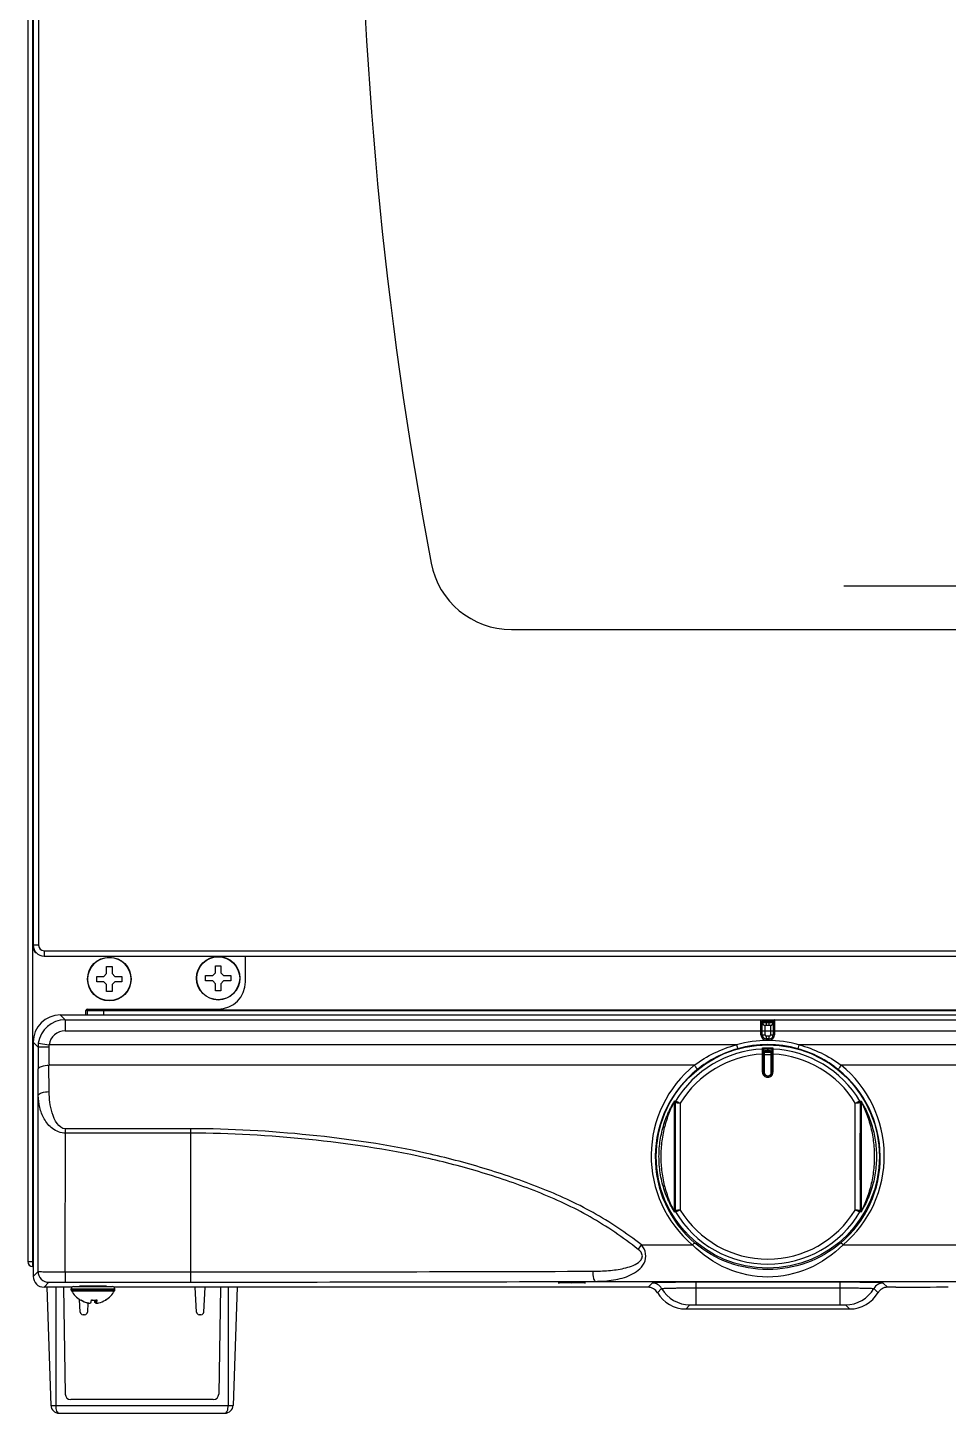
# Model space of a CAD drawing. Header units: millimetres. Extents: x 341 to 4391, y 324 to 2971.
# Drawn here: x 2703.1 to 2872.2, y 1400.6 to 1655.1 of the extents above; entities that cross this region are included whole.
import ezdxf

# ---------------------------------------------------------------- set-up
doc = ezdxf.new("R2010")
doc.units = ezdxf.units.MM
doc.header["$LTSCALE"] = 256.666667
doc.layers.get('0').update_dxf_attribs({"linetype": 'CONTINUOUS'})
for name, color, linetype in [('02___PRT_ALL_AXES', 7, 'CONTINUOUS'), ('ASSI', 7, 'CONTINUOUS'), ('GEOM', 7, 'CONTINUOUS')]:
    doc.layers.add(name, color=color, linetype=linetype)

msp = doc.modelspace()

# ---------------------------------------------------------------- linework, layer by layer
at = {"color": 7, "linetype": 'Continuous'}
for p, q in [((2703.06, 1908.66), (2703.06, 1428.46)), ((2704.06, 1906.56), (2704.06, 1486.56)), ((2791.94, 1544.56), (3214.17, 1544.56)), ((2704.08, 1486.05), (2704.08, 1486.28)), ((2706.06, 1484.56), (3300.06, 1484.56)), ((2743.06, 1479.86), (2743.06, 1484.56)), ((2717.06, 1480.86), (2717.56, 1481.36)), ((2717.56, 1481.36), (2717.56, 1482.66)), ((2717.56, 1482.66), (2718.56, 1482.66)), ((2718.56, 1482.66), (2718.56, 1481.36)), ((2718.56, 1481.36), (2719.06, 1480.86)), ((2737.06, 1481.01), (2737.56, 1481.51)), ((2737.56, 1481.51), (2737.56, 1482.81)), ((2737.56, 1482.81), (2738.56, 1482.81)), ((2738.56, 1482.81), (2738.56, 1481.51)), ((2738.56, 1481.51), (2739.06, 1481.01)), ((2715.76, 1479.86), (2715.76, 1480.86)), ((2715.76, 1480.86), (2717.06, 1480.86)), ((2717.06, 1479.86), (2715.76, 1479.86)), ((2717.56, 1479.36), (2717.06, 1479.86)), ((2717.56, 1478.06), (2717.56, 1479.36)), ((2719.06, 1479.86), (2718.56, 1479.36)), ((2718.56, 1479.36), (2718.56, 1478.06)), ((2719.06, 1480.86), (2720.36, 1480.86)), ((2720.36, 1479.86), (2719.06, 1479.86)), ((2720.36, 1480.86), (2720.36, 1479.86)), ((2735.76, 1480.01), (2735.76, 1481.01)), ((2735.76, 1481.01), (2737.06, 1481.01)), ((2737.06, 1480.01), (2735.76, 1480.01)), ((2737.56, 1479.51), (2737.06, 1480.01)), ((2737.56, 1478.21), (2737.56, 1479.51)), ((2739.06, 1480.01), (2738.56, 1479.51)), ((2738.56, 1479.51), (2738.56, 1478.21)), ((2739.06, 1481.01), (2740.36, 1481.01)), ((2740.36, 1480.01), (2739.06, 1480.01)), ((2740.36, 1481.01), (2740.36, 1480.01)), ((2718.56, 1478.06), (2717.56, 1478.06)), ((2738.56, 1478.21), (2737.56, 1478.21)), ((2709.05, 1473.76), (3297.06, 1473.76)), ((2713.76, 1473.76), (2713.76, 1474.56)), ((2714.06, 1474.86), (2714.06, 1474.56)), ((2714.06, 1474.86), (2738.06, 1474.86)), ((2714.06, 1473.76), (2714.06, 1474.56)), ((2714.06, 1474.56), (3292.06, 1474.56)), ((2704.06, 1468.76), (2704.06, 1425.76)), ((2838.31, 1463.23), (2838.31, 1467.51)), ((2839.81, 1467.51), (2839.81, 1463.24)), ((2839.07, 1462.51), (2839.05, 1462.51)), ((2703.96, 1428.36), (2703.96, 1427.56)), ((2706.56, 1423.76), (2707.31, 1402.06)), ((2709.61, 1423.76), (2709.95, 1404.11)), ((2734.09, 1419.19), (2733.85, 1423.76)), ((2735.4, 1419.19), (2735.64, 1423.76)), ((2738.5, 1423.76), (2738.16, 1404.11)), ((2741.56, 1423.76), (2740.8, 1402.06)), ((2712.71, 1419.19), (2712.59, 1421.51)), ((2714.01, 1420.88), (2714.01, 1420.91)), ((2714.11, 1420.87), (2714.02, 1419.19)), ((2715.45, 1420.88), (2715.45, 1421.4)), ((2715.65, 1420.88), (2715.65, 1421.42)), ((2713.52, 1418.72), (2713.22, 1418.72)), ((2734.9, 1418.72), (2734.59, 1418.72)), ((2737.15, 1403.12), (2710.96, 1403.12)), ((2708.82, 1400.61), (2739.29, 1400.61))]:
    msp.add_line(p, q, dxfattribs=at)
at = {"color": 9, "linetype": 'Continuous'}
for p, q in [((2703.96, 1908.56), (2703.96, 1428.46)), ((2705.06, 1906.56), (2705.06, 1486.56)), ((2705.06, 1486.56), (2704.06, 1486.56)), ((2706.06, 1485.56), (2706.06, 1484.56)), ((2706.06, 1485.56), (3300.06, 1485.56)), ((2709.95, 1472.87), (2709.05, 1473.76)), ((3292.06, 1474.66), (2714.06, 1474.66)), ((2717.06, 1473.76), (2717.06, 1474.56)), ((2709.95, 1472.87), (2709.95, 1470.87)), ((2704.95, 1467.87), (2704.06, 1468.76)), ((2705, 1468.57), (2706.98, 1468.29)), ((2838.1, 1467.51), (2838.1, 1467.71)), ((2838.1, 1466.58), (2838.1, 1467.51)), ((2838.1, 1463.26), (2838.1, 1466.58)), ((2838.41, 1467.03), (2838.41, 1466.84)), ((2838.41, 1466.84), (2838.41, 1466.46)), ((2838.41, 1466.46), (2838.41, 1463.22)), ((2839.05, 1467.06), (2839.05, 1467.75)), ((2839.05, 1467.54), (2839.07, 1467.54)), ((2839.07, 1467.16), (2839.05, 1467.16)), ((2839.07, 1467.06), (2839.05, 1467.06)), ((2839.07, 1467.75), (2839.07, 1467.16)), ((2839.07, 1467.16), (2839.07, 1467.06)), ((2839.7, 1466.84), (2839.7, 1467.03)), ((2839.71, 1466.46), (2839.7, 1466.84)), ((2839.71, 1463.22), (2839.71, 1466.46)), ((2840.02, 1467.51), (2840.01, 1466.58)), ((2840.01, 1466.58), (2840.01, 1463.26)), ((2840.02, 1467.71), (2840.02, 1467.51)), ((2705, 1459), (2704.97, 1463.84)), ((2707, 1459.69), (2706.97, 1464.53)), ((2839.05, 1462.58), (2839.07, 1462.58)), ((2839.05, 1462.51), (2839.05, 1462.58)), ((2839.05, 1462.32), (2839.05, 1462.51)), ((2839.07, 1462.51), (2839.07, 1462.58)), ((2839.07, 1462.32), (2839.07, 1462.51)), ((2704.96, 1426.67), (2705, 1459)), ((2821.88, 1457.73), (2821.88, 1437.8)), ((2821.88, 1457.73), (2822.04, 1457.68)), ((2821.95, 1457.98), (2822.11, 1457.94)), ((2856, 1457.94), (2856.16, 1457.98)), ((2856.08, 1457.68), (2856.23, 1457.73)), ((2856.23, 1457.73), (2856.23, 1437.8)), ((2709.96, 1426.58), (2709.99, 1452.05)), ((2709.99, 1452.05), (2709.99, 1452.87)), ((2733.06, 1452.87), (2709.99, 1452.87)), ((2733.06, 1452.05), (2709.99, 1452.05)), ((2733.06, 1424.72), (2733.06, 1452.87)), ((2822.04, 1437.85), (2821.88, 1437.8)), ((2856.23, 1437.8), (2856.08, 1437.85)), ((2822.11, 1437.59), (2821.95, 1437.55)), ((2856.16, 1437.55), (2856, 1437.59)), ((2704.06, 1425.76), (2704.96, 1426.67)), ((2709.96, 1426.58), (2709.96, 1424.72)), ((2709.96, 1426.58), (2733.06, 1426.58)), ((2706.06, 1423.76), (2706.96, 1424.67)), ((2708.21, 1423.76), (2708.21, 1402.06)), ((2709.96, 1424.72), (2733.06, 1424.72)), ((2739.9, 1423.76), (2739.9, 1402.06)), ((2807.37, 1424.84), (3198.74, 1424.84)), ((2707.31, 1402.06), (2740.8, 1402.06))]:
    msp.add_line(p, q, dxfattribs=at)
at = {"color": 2, "linetype": 'Continuous'}
msp.add_line((2853.06, 1552.61), (3153.06, 1552.61), dxfattribs=at)
at = {"color": 3, "linetype": 'Continuous'}
msp.add_line((2703.06, 1428.46), (2703.96, 1428.46), dxfattribs=at)
at = {"color": 7, "linetype": 'Continuous'}
for points in [[(2839.05, 1462.51), (2838.93, 1462.52), (2838.76, 1462.57), (2838.6, 1462.66), (2838.46, 1462.79), (2838.37, 1462.95), (2838.31, 1463.13), (2838.31, 1463.24)], [(2839.81, 1463.24), (2839.8, 1463.13), (2839.75, 1462.96), (2839.65, 1462.8), (2839.52, 1462.66), (2839.36, 1462.57), (2839.18, 1462.52), (2839.07, 1462.51)]]:
    msp.add_lwpolyline(points, dxfattribs=at)
for centre, radius, start, end in [((3514.06, 1696.56), 750, 169.25755, 190.74245), ((2791.94, 1559.56), 15, 190.7424, 270), ((2706.06, 1486.56), 2, 180, 270), ((2705.08, 1486.06), 1, 181, 241.8326), ((2738.06, 1479.86), 5, 270, 360), ((2714.06, 1474.56), 0.3, 90, 180), ((2703.96, 1428.46), 0.1, 180, 270), ((2712.77, 1421.44), 0.0391, 270.0076, 276.3508), ((2714.23, 1422.44), 1.58, 261.8472, 272.487), ((2714.39, 1423.25), 2.38, 263.3514, 267.9499), ((2714.39, 1423.23), 2.37, 267.9906, 276.654), ((2708.11, 1422.54), 6.77, 350.3434, 350.6036), ((2715.29, 1425.15), 3.75, 262.3622, 266.4096), ((2714.82, 1425.13), 3.74, 269.5363, 273.5881), ((2715.29, 1425.13), 3.74, 266.4119, 270.5426), ((2715.29, 1425.14), 3.74, 270.5472, 275.6148), ((2715.73, 1423.25), 2.39, 263.3541, 267.1302), ((2715.73, 1423.22), 2.35, 267.1383, 269.0482), ((2715.29, 1425.15), 3.75, 275.6139, 277.6372), ((2715.88, 1422.45), 1.59, 261.8544, 267.4463), ((2715.73, 1423.21), 2.35, 269.0502, 272.0381), ((2715.88, 1422.44), 1.58, 267.513, 278.1528), ((2714.91, 1425.45), 4.73, 300.8922, 301.6666), ((2717.34, 1421.44), 0.0391, 263.6492, 269.9924), ((2713.22, 1419.22), 0.503, 183, 270), ((2713.52, 1419.22), 0.503, 270, 357), ((2734.59, 1419.22), 0.503, 183, 270), ((2734.9, 1419.22), 0.503, 270, 357), ((2710.96, 1404.13), 1.01, 181, 270), ((2737.15, 1404.13), 1.01, 270, 359), ((2708.82, 1402.12), 1.51, 182, 270), ((2739.29, 1402.12), 1.51, 270, 358)]:
    msp.add_arc(centre, radius, start, end, dxfattribs=at)
at = {"color": 9, "linetype": 'Continuous'}
for centre, radius, start, end in [((2706.06, 1486.56), 1, 180, 270), ((2709.95, 1467.87), 5, 90.0062, 171.8976), ((2709.95, 1467.87), 4.99, 171.9022, 180.009), ((2709.95, 1467.87), 3, 89.9971, 171.9048), ((3393.74, 1468.18), 688.78, 180.02581, 180.36051), ((2709.1, 1467.93), 2.15, 170.4549, 180.0245), ((3199.98, 1468.19), 493.02, 180.0304, 180.4261), ((2839.06, 1447.76), 19.77, 92.7827, 149.0185), ((2839.06, 1447.76), 18.84, 92.892, 148.5983), ((2838.11, 1467.51), 0.2, 0.0047, 92.7584), ((2838.11, 1467.31), 0.2, 0.0047, 92.7863), ((2838.41, 1467.13), 0.1, 179.9861, 272.0807), ((2838.41, 1466.94), 0.1, 179.9861, 272.0807), ((2839.06, 1448.86), 17.99, 87.9406, 92.0594), ((2839.06, 1448.88), 17.59, 87.882, 92.118), ((2839.06, 1447.76), 19.98, 89.971, 90.029), ((2839.71, 1467.13), 0.1, 267.9193, 0.0139), ((2839.71, 1466.94), 0.1, 267.9193, 0.0139), ((2840.01, 1467.51), 0.2, 87.2416, 179.9953), ((2840.01, 1467.31), 0.2, 87.2137, 179.9944), ((2839.06, 1447.76), 18.84, 31.4017, 87.108), ((2839.06, 1447.76), 19.77, 30.9815, 87.2173), ((2839.04, 1463.26), 0.94, 180.068, 270.071), ((2839.07, 1463.26), 0.94, 269.929, 359.932), ((2839.05, 1463.22), 0.64, 180.037, 270.0364), ((2839.06, 1447.76), 14.56, 89.9606, 90.0394), ((2839.07, 1463.22), 0.64, 269.9636, 359.963), ((2839.06, 1447.76), 18.84, 211.4017, 328.5983), ((2839.06, 1447.76), 19.77, 210.9815, 329.0185), ((2822.71, 1425.68), 9.02, 139.3772, 145.9582), ((2706.96, 1426.67), 2, 180.0275, 269.9725), ((2734.53, 23571.49), 22144.91, 269.996192, 270.187222), ((2734.49, 23886.52), 22461.81, 269.99634, 270.185895)]:
    msp.add_arc(centre, radius, start, end, dxfattribs=at)
at = {"color": 3, "linetype": 'Continuous'}
msp.add_arc((2703.96, 1428.46), 0.9, 180, 270, dxfattribs=at)
at = {"color": 7, "linetype": 'Continuous'}
for centre, major_axis, ratio, start_param, end_param in [((2709.06, 1468.76), (3.54, -3.54), 0.999695, 2.356347, 3.926839), ((2706.06, 1425.76), (1.41, 1.41), 0.999695, 2.356347, 3.926839), ((2862.6, 1424.03), (15, 0), 0.017455, -1.570796, -0.872665)]:
    msp.add_ellipse(centre, major_axis=major_axis, ratio=ratio, start_param=start_param, end_param=end_param, dxfattribs=at)
at = {"color": 9, "linetype": 'Continuous'}
for points, knots in [([(2704.12, 1486.04), (2704.11, 1486.04), (2704.1, 1486.05), (2704.08, 1486.04), (2704.08, 1486.05)], [0, 0, 0, 0, 0.746542, 1, 1, 1, 1]), ([(2704.95, 1467.87), (2704.96, 1467.88), (2705.03, 1467.88), (2705.13, 1467.9), (2705.33, 1467.9), (2705.68, 1467.92), (2706.23, 1467.93), (2706.7, 1467.93), (2706.95, 1467.93)], [0, 0, 0, 0, 0.023011, 0.082129, 0.175589, 0.299993, 0.621816, 1, 1, 1, 1]), ([(2838.1, 1467.71), (2838.1, 1467.71), (2838.11, 1467.71), (2838.12, 1467.71), (2838.14, 1467.71), (2838.19, 1467.72), (2838.27, 1467.72), (2838.38, 1467.73), (2838.53, 1467.74), (2838.75, 1467.74), (2838.92, 1467.75), (2839.05, 1467.75)], [0, 0, 0, 0, 0.005227, 0.019934, 0.044116, 0.077542, 0.170666, 0.29552, 0.447117, 0.619537, 1, 1, 1, 1]), ([(2838.1, 1466.58), (2838.13, 1466.58), (2838.18, 1466.58), (2838.24, 1466.58), (2838.28, 1466.58), (2838.31, 1466.58), (2838.31, 1466.57)], [0, 0, 0, 0, 0.379695, 0.702264, 0.919027, 1, 1, 1, 1]), ([(2838.31, 1467.51), (2838.31, 1467.51), (2838.34, 1467.51), (2838.37, 1467.52), (2838.44, 1467.52), (2838.53, 1467.53), (2838.64, 1467.53), (2838.81, 1467.54), (2838.95, 1467.54), (2839.05, 1467.54)], [0, 0, 0, 0, 0.019711, 0.076883, 0.169451, 0.293852, 0.445302, 0.61799, 1, 1, 1, 1]), ([(2839.05, 1467.16), (2838.95, 1467.16), (2838.81, 1467.16), (2838.64, 1467.15), (2838.53, 1467.15), (2838.44, 1467.14), (2838.37, 1467.14), (2838.34, 1467.13), (2838.31, 1467.14), (2838.31, 1467.13)], [0, 0, 0, 0, 0.382242, 0.555005, 0.706485, 0.83086, 0.923344, 0.980401, 1, 1, 1, 1]), ([(2838.31, 1466.46), (2838.31, 1466.46), (2838.32, 1466.46), (2838.34, 1466.46), (2838.37, 1466.46), (2838.39, 1466.46), (2838.41, 1466.46)], [0, 0, 0, 0, 0.07845, 0.29488, 0.619028, 1, 1, 1, 1]), ([(2839.05, 1467.06), (2838.96, 1467.06), (2838.85, 1467.06), (2838.7, 1467.05), (2838.6, 1467.05), (2838.52, 1467.04), (2838.46, 1467.04), (2838.43, 1467.03), (2838.41, 1467.04), (2838.41, 1467.03)], [0, 0, 0, 0, 0.383109, 0.556017, 0.707406, 0.831516, 0.923677, 0.980483, 1, 1, 1, 1]), ([(2839.07, 1467.75), (2839.19, 1467.75), (2839.36, 1467.74), (2839.58, 1467.74), (2839.73, 1467.73), (2839.84, 1467.72), (2839.92, 1467.72), (2839.97, 1467.71), (2839.99, 1467.71), (2840.01, 1467.71), (2840.02, 1467.71), (2840.02, 1467.71)], [0, 0, 0, 0, 0.38046, 0.55288, 0.704478, 0.829333, 0.922458, 0.955884, 0.980066, 0.994773, 1, 1, 1, 1]), ([(2839.07, 1467.54), (2839.16, 1467.54), (2839.3, 1467.54), (2839.47, 1467.53), (2839.58, 1467.53), (2839.67, 1467.52), (2839.74, 1467.52), (2839.78, 1467.51), (2839.81, 1467.51), (2839.81, 1467.51)], [0, 0, 0, 0, 0.382008, 0.554695, 0.706146, 0.830548, 0.923116, 0.980289, 1, 1, 1, 1]), ([(2839.81, 1467.13), (2839.81, 1467.14), (2839.78, 1467.13), (2839.74, 1467.14), (2839.67, 1467.14), (2839.58, 1467.15), (2839.47, 1467.15), (2839.3, 1467.16), (2839.16, 1467.16), (2839.07, 1467.16)], [0, 0, 0, 0, 0.019598, 0.076653, 0.169133, 0.293505, 0.444985, 0.617752, 1, 1, 1, 1]), ([(2839.7, 1467.03), (2839.7, 1467.04), (2839.68, 1467.03), (2839.65, 1467.04), (2839.59, 1467.04), (2839.51, 1467.05), (2839.41, 1467.05), (2839.27, 1467.06), (2839.15, 1467.06), (2839.07, 1467.06)], [0, 0, 0, 0, 0.019516, 0.076319, 0.168477, 0.292584, 0.443973, 0.616885, 1, 1, 1, 1]), ([(2839.81, 1466.46), (2839.81, 1466.46), (2839.79, 1466.46), (2839.77, 1466.46), (2839.74, 1466.46), (2839.72, 1466.46), (2839.71, 1466.46)], [0, 0, 0, 0, 0.07845, 0.29488, 0.619028, 1, 1, 1, 1]), ([(2840.01, 1466.58), (2839.98, 1466.58), (2839.93, 1466.58), (2839.87, 1466.58), (2839.84, 1466.58), (2839.81, 1466.58), (2839.81, 1466.57)], [0, 0, 0, 0, 0.379699, 0.70227, 0.919032, 1, 1, 1, 1]), ([(2704.97, 1463.84), (2704.98, 1464.1), (2705.85, 1464.48), (2706.49, 1464.52), (2706.97, 1464.53)], [0, 0, 0, 0, 0.350861, 1, 1, 1, 1]), ([(2838.1, 1463.26), (2838.13, 1463.26), (2838.18, 1463.26), (2838.24, 1463.26), (2838.28, 1463.25), (2838.31, 1463.25), (2838.31, 1463.24)], [0, 0, 0, 0, 0.380286, 0.70329, 0.920098, 1, 1, 1, 1]), ([(2840.01, 1463.26), (2839.98, 1463.26), (2839.93, 1463.26), (2839.87, 1463.26), (2839.84, 1463.25), (2839.81, 1463.25), (2839.81, 1463.24)], [0, 0, 0, 0, 0.380286, 0.70329, 0.920098, 1, 1, 1, 1]), ([(2838.31, 1463.22), (2838.31, 1463.22), (2838.35, 1463.23), (2838.38, 1463.22), (2838.41, 1463.22)], [0, 0, 0, 0, 0.31488, 1, 1, 1, 1]), ([(2839.81, 1463.22), (2839.8, 1463.22), (2839.76, 1463.23), (2839.73, 1463.22), (2839.71, 1463.22)], [0, 0, 0, 0, 0.3138, 1, 1, 1, 1]), ([(2705, 1459), (2705.01, 1459.26), (2705.88, 1459.63), (2706.53, 1459.68), (2707, 1459.69)], [0, 0, 0, 0, 0.350861, 1, 1, 1, 1]), ([(2709.99, 1452.05), (2709.15, 1452.05), (2707.51, 1452.7), (2706.01, 1454.61), (2705.19, 1456.76), (2705.01, 1458.26), (2705, 1459)], [0, 0, 0, 0, 0.269438, 0.521123, 0.76254, 1, 1, 1, 1]), ([(2709.99, 1452.87), (2708.72, 1452.87), (2707.56, 1455.3), (2707.1, 1457.69), (2707, 1459.03), (2707, 1459.69)], [0, 0, 0, 0, 0.491439, 0.745965, 1, 1, 1, 1]), ([(2819.07, 1447.76), (2819.07, 1448.27), (2819.11, 1449.28), (2819.28, 1450.78), (2819.57, 1452.27), (2819.9, 1453.48), (2820.22, 1454.42), (2820.48, 1455.11), (2820.76, 1455.78), (2821.01, 1456.31), (2821.21, 1456.71), (2821.36, 1456.99), (2821.5, 1457.25), (2821.63, 1457.48), (2821.73, 1457.66), (2821.81, 1457.77), (2821.85, 1457.85), (2821.89, 1457.9), (2821.92, 1457.95), (2821.94, 1457.97), (2821.94, 1457.98), (2821.95, 1457.98)], [0, 0, 0, 0, 0.1408, 0.281562, 0.422136, 0.562069, 0.631464, 0.700078, 0.767346, 0.832266, 0.863325, 0.893001, 0.920807, 0.94605, 0.967803, 0.977012, 0.984887, 0.991261, 0.99598, 0.99891, 1, 1, 1, 1]), ([(2819.47, 1447.76), (2819.47, 1448.24), (2819.5, 1449.2), (2819.64, 1450.62), (2819.86, 1452.04), (2820.13, 1453.2), (2820.38, 1454.11), (2820.6, 1454.78), (2820.83, 1455.43), (2821.03, 1455.96), (2821.2, 1456.36), (2821.33, 1456.65), (2821.46, 1456.92), (2821.58, 1457.17), (2821.67, 1457.36), (2821.74, 1457.49), (2821.78, 1457.57), (2821.82, 1457.63), (2821.85, 1457.68), (2821.87, 1457.71), (2821.87, 1457.73), (2821.88, 1457.73)], [0, 0, 0, 0, 0.138429, 0.276832, 0.415104, 0.552934, 0.621452, 0.689421, 0.756429, 0.82172, 0.853309, 0.88383, 0.912841, 0.939689, 0.963404, 0.973664, 0.982572, 0.989884, 0.995358, 0.998769, 1, 1, 1, 1]), ([(2822.04, 1457.68), (2822.04, 1457.69), (2822.07, 1457.68), (2822.12, 1457.68), (2822.21, 1457.67), (2822.33, 1457.66), (2822.46, 1457.65), (2822.68, 1457.62), (2822.85, 1457.6), (2822.97, 1457.58)], [0, 0, 0, 0, 0.024017, 0.083498, 0.176621, 0.300111, 0.449647, 0.620019, 1, 1, 1, 1]), ([(2822.11, 1457.94), (2822.11, 1457.94), (2822.14, 1457.93), (2822.19, 1457.91), (2822.27, 1457.88), (2822.37, 1457.84), (2822.5, 1457.78), (2822.7, 1457.7), (2822.86, 1457.63), (2822.97, 1457.58)], [0, 0, 0, 0, 0.02245, 0.081081, 0.173779, 0.297211, 0.447024, 0.61799, 1, 1, 1, 1]), ([(2855.14, 1457.58), (2855.25, 1457.63), (2855.41, 1457.7), (2855.61, 1457.78), (2855.74, 1457.84), (2855.84, 1457.88), (2855.92, 1457.91), (2855.97, 1457.93), (2856, 1457.94), (2856, 1457.94)], [0, 0, 0, 0, 0.38201, 0.552976, 0.702789, 0.826221, 0.918919, 0.97755, 1, 1, 1, 1]), ([(2855.14, 1457.58), (2855.26, 1457.6), (2855.43, 1457.62), (2855.65, 1457.65), (2855.79, 1457.66), (2855.9, 1457.67), (2855.99, 1457.68), (2856.04, 1457.68), (2856.07, 1457.69), (2856.07, 1457.68)], [0, 0, 0, 0, 0.379981, 0.550353, 0.699889, 0.823379, 0.916502, 0.975983, 1, 1, 1, 1]), ([(2856.16, 1457.98), (2856.17, 1457.98), (2856.17, 1457.97), (2856.19, 1457.95), (2856.22, 1457.9), (2856.26, 1457.85), (2856.3, 1457.77), (2856.38, 1457.66), (2856.48, 1457.48), (2856.61, 1457.25), (2856.76, 1456.99), (2856.9, 1456.71), (2857.11, 1456.31), (2857.35, 1455.78), (2857.63, 1455.11), (2857.9, 1454.42), (2858.21, 1453.48), (2858.54, 1452.27), (2858.83, 1450.78), (2859, 1449.28), (2859.04, 1448.27), (2859.04, 1447.76)], [0, 0, 0, 0, 0.001091, 0.00402, 0.00874, 0.015115, 0.022991, 0.0322, 0.053955, 0.0792, 0.107007, 0.136684, 0.167745, 0.232667, 0.299935, 0.368548, 0.437942, 0.577873, 0.718444, 0.859203, 1, 1, 1, 1]), ([(2856.23, 1457.73), (2856.24, 1457.73), (2856.25, 1457.71), (2856.26, 1457.68), (2856.29, 1457.63), (2856.33, 1457.57), (2856.37, 1457.49), (2856.44, 1457.36), (2856.53, 1457.17), (2856.65, 1456.92), (2856.78, 1456.65), (2856.91, 1456.36), (2857.08, 1455.96), (2857.28, 1455.43), (2857.51, 1454.78), (2857.73, 1454.11), (2857.98, 1453.2), (2858.25, 1452.04), (2858.47, 1450.62), (2858.61, 1449.2), (2858.64, 1448.24), (2858.64, 1447.76)], [0, 0, 0, 0, 0.001231, 0.004642, 0.010118, 0.017431, 0.026339, 0.036601, 0.060317, 0.087166, 0.116181, 0.1467, 0.17829, 0.243582, 0.31059, 0.378559, 0.447076, 0.584904, 0.723173, 0.861573, 1, 1, 1, 1]), ([(2815.87, 1431.55), (2813.02, 1433.7), (2807.08, 1437.76), (2797.21, 1442.21), (2786.95, 1445.71), (2772.91, 1449.41), (2754.88, 1452.01), (2740.33, 1452.87), (2733.06, 1452.87)], [0, 0, 0, 0, 0.123232, 0.247477, 0.372358, 0.497579, 0.748601, 1, 1, 1, 1]), ([(2815.24, 1430.72), (2812.43, 1432.88), (2806.56, 1436.97), (2796.78, 1441.43), (2786.58, 1444.92), (2772.64, 1448.61), (2754.73, 1451.19), (2740.28, 1452.05), (2733.06, 1452.05)], [0, 0, 0, 0, 0.123268, 0.247521, 0.3724, 0.497615, 0.74862, 1, 1, 1, 1]), ([(2821.95, 1437.55), (2821.94, 1437.54), (2821.94, 1437.56), (2821.92, 1437.58), (2821.89, 1437.63), (2821.85, 1437.68), (2821.81, 1437.75), (2821.73, 1437.87), (2821.63, 1438.05), (2821.5, 1438.28), (2821.36, 1438.54), (2821.21, 1438.82), (2821.01, 1439.22), (2820.76, 1439.75), (2820.48, 1440.42), (2820.22, 1441.1), (2819.9, 1442.05), (2819.57, 1443.26), (2819.28, 1444.74), (2819.11, 1446.25), (2819.07, 1447.26), (2819.07, 1447.76)], [0, 0, 0, 0, 0.001091, 0.00402, 0.00874, 0.015115, 0.022991, 0.0322, 0.053955, 0.0792, 0.107007, 0.136684, 0.167745, 0.232667, 0.299935, 0.368548, 0.437942, 0.577873, 0.718444, 0.859203, 1, 1, 1, 1]), ([(2821.88, 1437.8), (2821.87, 1437.8), (2821.87, 1437.82), (2821.85, 1437.84), (2821.82, 1437.9), (2821.78, 1437.96), (2821.74, 1438.04), (2821.67, 1438.17), (2821.58, 1438.36), (2821.46, 1438.61), (2821.33, 1438.88), (2821.2, 1439.17), (2821.03, 1439.57), (2820.83, 1440.1), (2820.6, 1440.75), (2820.38, 1441.42), (2820.13, 1442.33), (2819.86, 1443.49), (2819.64, 1444.9), (2819.5, 1446.33), (2819.47, 1447.29), (2819.47, 1447.76)], [0, 0, 0, 0, 0.001231, 0.004642, 0.010118, 0.017431, 0.026339, 0.036601, 0.060317, 0.087166, 0.116181, 0.1467, 0.17829, 0.243582, 0.31059, 0.378559, 0.447076, 0.584904, 0.723173, 0.861573, 1, 1, 1, 1]), ([(2859.04, 1447.76), (2859.04, 1447.26), (2859, 1446.25), (2858.83, 1444.74), (2858.54, 1443.26), (2858.21, 1442.05), (2857.9, 1441.1), (2857.63, 1440.42), (2857.35, 1439.75), (2857.11, 1439.22), (2856.9, 1438.82), (2856.76, 1438.54), (2856.61, 1438.28), (2856.48, 1438.05), (2856.38, 1437.87), (2856.3, 1437.75), (2856.26, 1437.68), (2856.22, 1437.63), (2856.19, 1437.58), (2856.17, 1437.56), (2856.17, 1437.54), (2856.16, 1437.55)], [0, 0, 0, 0, 0.1408, 0.281562, 0.422136, 0.562069, 0.631464, 0.700078, 0.767346, 0.832266, 0.863325, 0.893001, 0.920807, 0.94605, 0.967803, 0.977012, 0.984887, 0.991261, 0.99598, 0.99891, 1, 1, 1, 1]), ([(2858.64, 1447.76), (2858.64, 1447.29), (2858.61, 1446.33), (2858.47, 1444.9), (2858.25, 1443.49), (2857.98, 1442.33), (2857.73, 1441.42), (2857.51, 1440.75), (2857.28, 1440.1), (2857.08, 1439.57), (2856.91, 1439.17), (2856.78, 1438.88), (2856.65, 1438.61), (2856.53, 1438.36), (2856.44, 1438.17), (2856.37, 1438.04), (2856.33, 1437.96), (2856.29, 1437.9), (2856.26, 1437.84), (2856.25, 1437.82), (2856.24, 1437.8), (2856.23, 1437.8)], [0, 0, 0, 0, 0.138429, 0.276832, 0.415104, 0.552934, 0.621452, 0.689421, 0.756429, 0.82172, 0.853309, 0.88383, 0.912841, 0.939689, 0.963404, 0.973664, 0.982572, 0.989884, 0.995358, 0.998769, 1, 1, 1, 1]), ([(2822.97, 1437.95), (2822.85, 1437.93), (2822.68, 1437.91), (2822.46, 1437.88), (2822.33, 1437.86), (2822.21, 1437.85), (2822.12, 1437.84), (2822.07, 1437.85), (2822.04, 1437.84), (2822.04, 1437.85)], [0, 0, 0, 0, 0.379981, 0.550353, 0.699889, 0.823379, 0.916502, 0.975983, 1, 1, 1, 1]), ([(2822.97, 1437.95), (2822.86, 1437.9), (2822.7, 1437.83), (2822.5, 1437.75), (2822.37, 1437.69), (2822.27, 1437.65), (2822.19, 1437.62), (2822.14, 1437.6), (2822.11, 1437.59), (2822.11, 1437.59)], [0, 0, 0, 0, 0.38201, 0.552976, 0.702789, 0.826221, 0.918919, 0.97755, 1, 1, 1, 1]), ([(2856, 1437.59), (2856, 1437.59), (2855.97, 1437.6), (2855.92, 1437.62), (2855.84, 1437.65), (2855.74, 1437.69), (2855.61, 1437.75), (2855.41, 1437.83), (2855.25, 1437.9), (2855.14, 1437.95)], [0, 0, 0, 0, 0.02245, 0.081081, 0.173779, 0.297211, 0.447024, 0.61799, 1, 1, 1, 1]), ([(2856.07, 1437.85), (2856.07, 1437.84), (2856.04, 1437.85), (2855.99, 1437.84), (2855.9, 1437.85), (2855.79, 1437.86), (2855.65, 1437.88), (2855.43, 1437.91), (2855.26, 1437.93), (2855.14, 1437.95)], [0, 0, 0, 0, 0.024017, 0.083498, 0.176621, 0.300111, 0.449647, 0.620019, 1, 1, 1, 1]), ([(2806.89, 1426.7), (2807.86, 1426.7), (2809.31, 1426.75), (2811.23, 1426.96), (2812.64, 1427.22), (2814.02, 1427.61), (2815.12, 1428.12), (2815.84, 1428.77), (2816.2, 1429.76), (2815.62, 1430.43), (2815.24, 1430.72)], [0, 0, 0, 0, 0.251806, 0.376843, 0.501303, 0.625263, 0.748958, 0.811417, 0.874756, 1, 1, 1, 1]), ([(2807.37, 1424.84), (2808.48, 1424.84), (2810.69, 1424.98), (2813.41, 1425.68), (2815.32, 1426.81), (2816.5, 1428.11), (2816.82, 1429.96), (2816.24, 1431.08), (2815.87, 1431.55)], [0, 0, 0, 0, 0.247643, 0.489915, 0.611417, 0.736275, 0.867758, 1, 1, 1, 1]), ([(2704.96, 1426.67), (2704.98, 1426.64), (2705.14, 1426.66), (2705.41, 1426.62), (2705.88, 1426.62), (2706.49, 1426.6), (2707.24, 1426.59), (2708.41, 1426.58), (2709.33, 1426.58), (2709.96, 1426.58)], [0, 0, 0, 0, 0.022378, 0.081288, 0.174663, 0.29904, 0.449789, 0.621236, 1, 1, 1, 1]), ([(2806.89, 1426.7), (2806.9, 1426.26), (2806.96, 1425.66), (2807.13, 1425.05), (2807.29, 1424.84), (2807.37, 1424.84)], [0, 0, 0, 0, 0.668047, 0.884347, 1, 1, 1, 1]), ([(2706.96, 1424.67), (2706.97, 1424.68), (2707.07, 1424.67), (2707.23, 1424.7), (2707.51, 1424.69), (2708.05, 1424.71), (2708.88, 1424.72), (2709.58, 1424.72), (2709.96, 1424.72)], [0, 0, 0, 0, 0.022341, 0.081144, 0.174374, 0.298632, 0.620858, 1, 1, 1, 1]), ([(2708.21, 1402.06), (2708.21, 1401.87), (2708.23, 1401.51), (2708.34, 1401.04), (2708.53, 1400.71), (2708.73, 1400.61), (2708.82, 1400.61)], [0, 0, 0, 0, 0.343638, 0.632384, 0.843751, 1, 1, 1, 1]), ([(2739.29, 1400.61), (2739.38, 1400.61), (2739.59, 1400.71), (2739.77, 1401.04), (2739.88, 1401.51), (2739.9, 1401.87), (2739.9, 1402.06)], [0, 0, 0, 0, 0.156249, 0.367616, 0.656362, 1, 1, 1, 1])]:
    msp.add_open_spline(points, degree=3, knots=knots, dxfattribs=at)
for points in [[(2821.95, 1457.98), (2821.9, 1457.91), (2821.88, 1457.81), (2821.88, 1457.73)], [(2822.11, 1457.94), (2822.06, 1457.86), (2822.04, 1457.77), (2822.04, 1457.68)], [(2822.11, 1457.94), (2822.06, 1457.86), (2822.04, 1457.77), (2822.04, 1457.68)], [(2822.04, 1457.68), (2822.04, 1454.38), (2822.04, 1451.07), (2822.04, 1447.76)], [(2822.97, 1457.58), (2822.97, 1454.31), (2822.97, 1451.04), (2822.97, 1447.76)], [(2855.14, 1447.76), (2855.14, 1451.04), (2855.14, 1454.31), (2855.14, 1457.58)], [(2856, 1457.94), (2856.05, 1457.86), (2856.08, 1457.77), (2856.08, 1457.68)], [(2856, 1457.94), (2856.05, 1457.86), (2856.07, 1457.77), (2856.07, 1457.68)], [(2856.07, 1447.76), (2856.07, 1451.07), (2856.07, 1454.38), (2856.08, 1457.68)], [(2856.16, 1457.98), (2856.21, 1457.91), (2856.23, 1457.81), (2856.23, 1457.73)], [(2822.04, 1447.76), (2822.04, 1444.46), (2822.04, 1441.15), (2822.04, 1437.85)], [(2822.97, 1447.76), (2822.97, 1444.49), (2822.97, 1441.22), (2822.97, 1437.95)], [(2855.14, 1437.95), (2855.14, 1441.22), (2855.14, 1444.49), (2855.14, 1447.76)], [(2856.08, 1437.85), (2856.07, 1441.15), (2856.07, 1444.46), (2856.07, 1447.76)], [(2821.95, 1437.55), (2821.9, 1437.62), (2821.88, 1437.71), (2821.88, 1437.8)], [(2822.11, 1437.59), (2822.06, 1437.66), (2822.04, 1437.76), (2822.04, 1437.85)], [(2822.11, 1437.59), (2822.06, 1437.66), (2822.04, 1437.76), (2822.04, 1437.85)], [(2856, 1437.59), (2856.05, 1437.66), (2856.07, 1437.76), (2856.07, 1437.85)], [(2856, 1437.59), (2856.05, 1437.66), (2856.08, 1437.76), (2856.08, 1437.85)], [(2856.16, 1437.55), (2856.21, 1437.62), (2856.23, 1437.71), (2856.23, 1437.8)]]:
    msp.add_open_spline(points, degree=3, dxfattribs=at)
at = {"color": 7, "linetype": 'Continuous'}
for points in [[(2712.74, 1421.4), (2712.75, 1421.4), (2712.76, 1421.4), (2712.77, 1421.4)], [(2714.01, 1420.88), (2713.58, 1420.99), (2713.16, 1421.17), (2712.77, 1421.4)], [(2712.82, 1421.43), (2713.22, 1421.18), (2713.66, 1421), (2714.11, 1420.88)], [(2716.1, 1420.88), (2716.53, 1420.99), (2716.96, 1421.17), (2717.34, 1421.4)], [(2717.37, 1421.4), (2717.36, 1421.4), (2717.35, 1421.4), (2717.34, 1421.4)], [(2717.39, 1421.43), (2717.39, 1421.42), (2717.38, 1421.41), (2717.37, 1421.4)]]:
    msp.add_open_spline(points, degree=3, dxfattribs=at)
for points, knots in [([(2712.77, 1421.4), (2712.78, 1421.4), (2712.8, 1421.41), (2712.81, 1421.43), (2712.82, 1421.43)], [0, 0, 0, 0, 0.692706, 1, 1, 1, 1]), ([(2714.66, 1420.88), (2714.67, 1420.91), (2714.73, 1421.08), (2714.76, 1421.26), (2714.79, 1421.4)], [0, 0, 0, 0, 0.189235, 1, 1, 1, 1]), ([(2715.45, 1420.88), (2715.44, 1420.91), (2715.38, 1421.08), (2715.35, 1421.26), (2715.32, 1421.4)], [0, 0, 0, 0, 0.189235, 1, 1, 1, 1]), ([(2715.79, 1421.43), (2715.78, 1421.37), (2715.74, 1421.19), (2715.7, 1421), (2715.65, 1420.88)], [0, 0, 0, 0, 0.311703, 1, 1, 1, 1])]:
    msp.add_open_spline(points, degree=3, knots=knots, dxfattribs=at)
at = {"layer": '02___PRT_ALL_AXES', "color": 7, "linetype": 'Continuous'}
msp.add_ellipse((2715.06, 1423.94), major_axis=(2.5, 0), ratio=0.017455, start_param=5.65629, end_param=10.051673, dxfattribs=at)
msp.add_ellipse((2803.06, 1424.58), major_axis=(2.5, 0), ratio=0.017455, dxfattribs=at)
at = {"layer": 'ASSI', "color": 7, "linetype": 'Continuous'}
for p, q in [((2711.06, 1423.28), (2711.06, 1423.48)), ((2711.46, 1423.88), (2718.65, 1423.88)), ((2719.06, 1423.28), (2719.06, 1423.48))]:
    msp.add_line(p, q, dxfattribs=at)
at = {"layer": 'ASSI', "color": 9, "linetype": 'Continuous'}
for p, q in [((2711.06, 1423.48), (2719.06, 1423.48)), ((2711.06, 1423.28), (2719.06, 1423.28)), ((2711.11, 1423.07), (2719, 1423.07))]:
    msp.add_line(p, q, dxfattribs=at)
at = {"layer": 'ASSI', "color": 7, "linetype": 'Continuous'}
for centre in [(2718.06, 1480.36), (2738.06, 1480.51)]:
    msp.add_circle(centre, 4, dxfattribs=at)
at = {"layer": 'ASSI', "color": 9, "linetype": 'Continuous'}
for centre in [(2718.06, 1480.36), (2738.06, 1480.51)]:
    msp.add_circle(centre, 3.95, dxfattribs=at)
at = {"layer": 'ASSI', "color": 7, "linetype": 'Continuous'}
for centre, radius, start, end in [((2711.46, 1423.48), 0.4, 90, 180), ((2711.46, 1423.28), 0.4, 180, 210.3012), ((2715.25, 1425.5), 4.8, 210.3012, 238.4394), ((2714.86, 1425.5), 4.8, 301.5606, 329.6988), ((2718.66, 1423.48), 0.4, 0, 90), ((2718.66, 1423.28), 0.4, 329.6988, 360)]:
    msp.add_arc(centre, radius, start, end, dxfattribs=at)
at = {"layer": 'GEOM', "color": 9, "linetype": 'Continuous'}
for p, q in [((2709.95, 1472.87), (2837.81, 1472.87)), ((2837.81, 1470.12), (2837.81, 1472.88)), ((2838.56, 1470.12), (2838.56, 1471.88)), ((2838.56, 1471.87), (2839.56, 1471.87)), ((2838.81, 1472.9), (2839.31, 1472.9)), ((2838.81, 1471.88), (2838.81, 1472.9)), ((2838.81, 1472.65), (2839.31, 1472.65)), ((2838.81, 1472.38), (2839.31, 1472.38)), ((2839.31, 1471.88), (2839.31, 1472.9)), ((2839.56, 1471.88), (2839.56, 1470.12)), ((2840.31, 1472.88), (2840.31, 1470.12)), ((2840.31, 1472.87), (2932.81, 1472.87)), ((2709.95, 1470.87), (3296.16, 1470.87)), ((2837.81, 1470.12), (2838.56, 1470.12)), ((2839.31, 1469.87), (2838.81, 1469.87)), ((2838.81, 1469.12), (2838.81, 1469.87)), ((2839.31, 1469.12), (2838.81, 1469.12)), ((2839.31, 1469.12), (2839.31, 1469.87)), ((2839.56, 1470.12), (2840.31, 1470.12)), ((2833.34, 1468.29), (2706.98, 1468.29)), ((2833.34, 1468.29), (2833.54, 1467.57)), ((2844.77, 1468.29), (2844.57, 1467.57)), ((2928.34, 1468.29), (2844.77, 1468.29)), ((2825.56, 1464.53), (2706.97, 1464.53)), ((2920.56, 1464.53), (2852.55, 1464.53)), ((2815.87, 1431.55), (2825.2, 1431.55)), ((2852.91, 1431.55), (2920.2, 1431.55)), ((2817.82, 1424.53), (2817.06, 1423.76)), ((2818.79, 1422.76), (2819.56, 1423.53)), ((2852.29, 1424.67), (2825.82, 1424.67)), ((2825.82, 1424.67), (2825.82, 1423.64)), ((2825.82, 1423.64), (2852.29, 1423.64)), ((2825.82, 1423.64), (2825.82, 1420.55)), ((2852.29, 1424.67), (2852.29, 1423.64)), ((2852.29, 1423.64), (2852.29, 1420.55)), ((2858.56, 1423.53), (2859.32, 1422.76)), ((2861.06, 1423.76), (2860.29, 1424.53)), ((2823.98, 1419.76), (2824.75, 1420.53)), ((2825.82, 1420.55), (2852.29, 1420.55)), ((2853.36, 1420.53), (2854.13, 1419.76))]:
    msp.add_line(p, q, dxfattribs=at)
at = {"layer": 'GEOM', "color": 7, "linetype": 'Continuous'}
for p, q in [((2838.06, 1470.12), (2838.06, 1472.63)), ((2840.06, 1472.63), (2840.06, 1470.12)), ((2839.31, 1469.37), (2838.81, 1469.37)), ((2703.96, 1428.36), (2704.06, 1428.36)), ((2711.18, 1423.76), (2706.06, 1423.76)), ((2817.06, 1423.76), (2718.93, 1423.76)), ((2862.6, 1423.76), (2861.06, 1423.76)), ((2854.13, 1419.76), (2823.98, 1419.76))]:
    msp.add_line(p, q, dxfattribs=at)
at = {"layer": 'GEOM', "color": 3, "linetype": 'Continuous'}
for p, q in [((2703.96, 1428.46), (2704.06, 1428.46)), ((2703.96, 1427.56), (2704.06, 1427.56))]:
    msp.add_line(p, q, dxfattribs=at)
at = {"layer": 'GEOM', "color": 9, "linetype": 'Continuous'}
msp.add_circle((2839.06, 1447.76), 20.51, dxfattribs=at)
at = {"layer": 'GEOM', "color": 7, "linetype": 'Continuous'}
for centre, radius, start, end in [((2838.56, 1472.38), 0.5, 179.9866, 270.0221), ((2839.56, 1472.38), 0.5, 269.9779, 0.0134), ((2838.81, 1470.12), 0.75, 180, 270), ((2839.31, 1470.12), 0.75, 270, 360), ((2712.86, 1424.48), 0.6, 270, 300.2579), ((2717.26, 1424.48), 0.6, 239.7421, 270)]:
    msp.add_arc(centre, radius, start, end, dxfattribs=at)
at = {"layer": 'GEOM', "color": 9, "linetype": 'Continuous'}
for centre, radius, start, end in [((2838.56, 1472.37), 0.5, 180.0044, 270.0044), ((2839.06, 1447.76), 21.31, 74.4355, 105.5645), ((2838.81, 1470.12), 1, 180, 270), ((2838.81, 1470.12), 0.25, 180, 270), ((2839.31, 1470.12), 1, 270, 360), ((2839.31, 1470.12), 0.25, 270, 360), ((2839.14, 1447.54), 20.79, 105.6161, 129.0456), ((2839.06, 1447.76), 20.56, 74.4355, 105.5645), ((2839, 1447.6), 20.73, 50.918, 74.4203), ((2839.06, 1447.88), 21.43, 129.0324, 229.6918), ((2839.06, 1447.63), 20.68, 129.024, 229.6833), ((2839.05, 1447.63), 20.68, 310.3167, 50.976), ((2839.05, 1447.88), 21.43, 310.3082, 50.9676), ((2817.82, 1422.53), 2, 29.9943, 89.9794), ((2824.75, 1426.53), 6, 209.995, 269.9791), ((2853.36, 1426.53), 6, 270.0203, 330.0055), ((2860.29, 1422.53), 2, 90.0206, 150.0057)]:
    msp.add_arc(centre, radius, start, end, dxfattribs=at)
at = {"layer": 'GEOM', "color": 7, "linetype": 'Continuous'}
for centre, major_axis, start_param, end_param in [((2817.06, 1421.76), (1.41, 1.41), -0.261952, 0.785246), ((2823.99, 1425.76), (4.24, 4.24), 2.879641, 3.926839), ((2854.13, 1425.76), (4.24, -4.24), -0.785246, 0.261952), ((2861.06, 1421.76), (1.41, -1.41), 2.356347, 3.403544)]:
    msp.add_ellipse(centre, major_axis=major_axis, ratio=0.999695, start_param=start_param, end_param=end_param, dxfattribs=at)
for points, knots in [([(2837.81, 1472.88), (2837.81, 1472.91), (2837.96, 1472.86), (2838.11, 1472.91), (2838.45, 1472.89), (2838.68, 1472.9), (2838.81, 1472.9)], [0, 0, 0, 0, 0.07628, 0.293026, 0.617459, 1, 1, 1, 1]), ([(2837.81, 1472.88), (2837.86, 1472.88), (2838, 1472.87), (2838.02, 1472.72), (2837.99, 1472.68)], [0, 0, 0, 0, 0.543091, 1, 1, 1, 1]), ([(2839.31, 1472.9), (2839.43, 1472.9), (2839.66, 1472.89), (2840, 1472.91), (2840.15, 1472.86), (2840.31, 1472.91), (2840.31, 1472.88)], [0, 0, 0, 0, 0.382541, 0.706974, 0.92372, 1, 1, 1, 1]), ([(2840.31, 1472.88), (2840.25, 1472.88), (2840.11, 1472.87), (2840.09, 1472.72), (2840.12, 1472.68)], [0, 0, 0, 0, 0.543091, 1, 1, 1, 1])]:
    msp.add_open_spline(points, degree=3, knots=knots, dxfattribs=at)
at = {"layer": 'GEOM', "color": 9, "linetype": 'Continuous'}
for points, knots in [([(2837.81, 1472.87), (2837.86, 1472.87), (2838, 1472.86), (2838.02, 1472.71), (2837.99, 1472.67)], [0, 0, 0, 0, 0.543091, 1, 1, 1, 1]), ([(2838.06, 1472.63), (2838.06, 1472.65), (2838.17, 1472.62), (2838.29, 1472.65), (2838.54, 1472.64), (2838.71, 1472.65), (2838.81, 1472.65)], [0, 0, 0, 0, 0.076455, 0.293169, 0.617536, 1, 1, 1, 1]), ([(2838.06, 1472.38), (2838.06, 1472.4), (2838.17, 1472.36), (2838.29, 1472.4), (2838.54, 1472.38), (2838.71, 1472.38), (2838.81, 1472.38)], [0, 0, 0, 0, 0.076279, 0.293703, 0.617617, 1, 1, 1, 1]), ([(2839.31, 1472.65), (2839.4, 1472.65), (2839.57, 1472.64), (2839.82, 1472.65), (2839.94, 1472.62), (2840.06, 1472.65), (2840.06, 1472.63)], [0, 0, 0, 0, 0.382465, 0.706831, 0.923546, 1, 1, 1, 1]), ([(2839.31, 1472.38), (2839.4, 1472.38), (2839.57, 1472.38), (2839.82, 1472.4), (2839.94, 1472.36), (2840.06, 1472.4), (2840.06, 1472.38)], [0, 0, 0, 0, 0.383625, 0.707289, 0.923852, 1, 1, 1, 1]), ([(2840.31, 1472.87), (2840.25, 1472.87), (2840.11, 1472.86), (2840.09, 1472.71), (2840.12, 1472.67)], [0, 0, 0, 0, 0.543091, 1, 1, 1, 1]), ([(2825.56, 1464.53), (2825.71, 1464.37), (2825.89, 1464.12), (2826.03, 1463.85), (2826.06, 1463.72), (2826.04, 1463.69)], [0, 0, 0, 0, 0.658682, 0.888039, 1, 1, 1, 1]), ([(2852.55, 1464.53), (2852.4, 1464.37), (2852.22, 1464.12), (2852.08, 1463.85), (2852.05, 1463.72), (2852.07, 1463.69)], [0, 0, 0, 0, 0.658682, 0.888039, 1, 1, 1, 1]), ([(2825.2, 1431.55), (2825.29, 1431.64), (2825.41, 1431.75), (2825.63, 1431.9), (2825.68, 1431.86)], [0, 0, 0, 0, 0.67954, 1, 1, 1, 1]), ([(2852.91, 1431.55), (2851.09, 1429.73), (2846.77, 1426.72), (2839.06, 1425.1), (2831.34, 1426.72), (2827.02, 1429.73), (2825.2, 1431.55)], [0, 0, 0, 0, 0.25138, 0.499992, 0.748618, 1, 1, 1, 1]), ([(2852.43, 1431.86), (2850.59, 1430.3), (2846.31, 1427.84), (2839.06, 1426.6), (2831.81, 1427.84), (2827.52, 1430.3), (2825.68, 1431.86)], [0, 0, 0, 0, 0.250817, 0.499994, 0.749181, 1, 1, 1, 1]), ([(2852.91, 1431.55), (2852.82, 1431.64), (2852.7, 1431.75), (2852.48, 1431.9), (2852.43, 1431.86)], [0, 0, 0, 0, 0.679539, 1, 1, 1, 1]), ([(2825.82, 1424.67), (2824.81, 1424.67), (2823.35, 1424.67), (2821.48, 1424.65), (2820.28, 1424.63), (2819.31, 1424.6), (2818.55, 1424.61), (2818.12, 1424.54), (2817.87, 1424.57), (2817.82, 1424.53)], [0, 0, 0, 0, 0.378563, 0.549995, 0.700759, 0.825194, 0.918634, 0.977601, 1, 1, 1, 1]), ([(2819.56, 1423.53), (2819.59, 1423.56), (2819.79, 1423.54), (2820.13, 1423.59), (2820.72, 1423.59), (2821.48, 1423.61), (2822.42, 1423.62), (2823.88, 1423.64), (2825.03, 1423.64), (2825.82, 1423.64)], [0, 0, 0, 0, 0.022392, 0.081358, 0.174802, 0.29923, 0.449997, 0.621413, 1, 1, 1, 1]), ([(2860.29, 1424.53), (2860.24, 1424.57), (2859.99, 1424.54), (2859.56, 1424.61), (2858.8, 1424.6), (2857.83, 1424.63), (2856.63, 1424.65), (2854.77, 1424.67), (2853.3, 1424.67), (2852.29, 1424.67)], [0, 0, 0, 0, 0.022399, 0.081366, 0.174806, 0.299241, 0.450005, 0.621437, 1, 1, 1, 1]), ([(2852.29, 1423.64), (2853.08, 1423.64), (2854.23, 1423.64), (2855.69, 1423.62), (2856.63, 1423.61), (2857.39, 1423.59), (2857.98, 1423.59), (2858.32, 1423.54), (2858.52, 1423.56), (2858.56, 1423.53)], [0, 0, 0, 0, 0.378587, 0.550003, 0.70077, 0.825198, 0.918642, 0.977608, 1, 1, 1, 1]), ([(2824.75, 1420.53), (2824.77, 1420.55), (2824.9, 1420.52), (2825.1, 1420.56), (2825.44, 1420.54), (2825.69, 1420.55), (2825.82, 1420.55)], [0, 0, 0, 0, 0.081154, 0.29892, 0.621177, 1, 1, 1, 1]), ([(2852.29, 1420.55), (2852.42, 1420.55), (2852.67, 1420.54), (2853.01, 1420.56), (2853.21, 1420.52), (2853.34, 1420.55), (2853.36, 1420.53)], [0, 0, 0, 0, 0.378823, 0.701079, 0.918845, 1, 1, 1, 1])]:
    msp.add_open_spline(points, degree=3, knots=knots, dxfattribs=at)
for points in [[(2839.56, 1471.87), (2839.72, 1471.87), (2839.91, 1471.97), (2839.99, 1472.12)], [(2839.99, 1472.12), (2840.03, 1472.19), (2840.06, 1472.28), (2840.06, 1472.37)], [(2825.56, 1464.53), (2827.86, 1466.27), (2830.55, 1467.56), (2833.34, 1468.29)], [(2844.77, 1468.29), (2847.56, 1467.56), (2850.25, 1466.27), (2852.55, 1464.53)]]:
    msp.add_open_spline(points, degree=3, dxfattribs=at)

doc.saveas('drawing.dxf')
